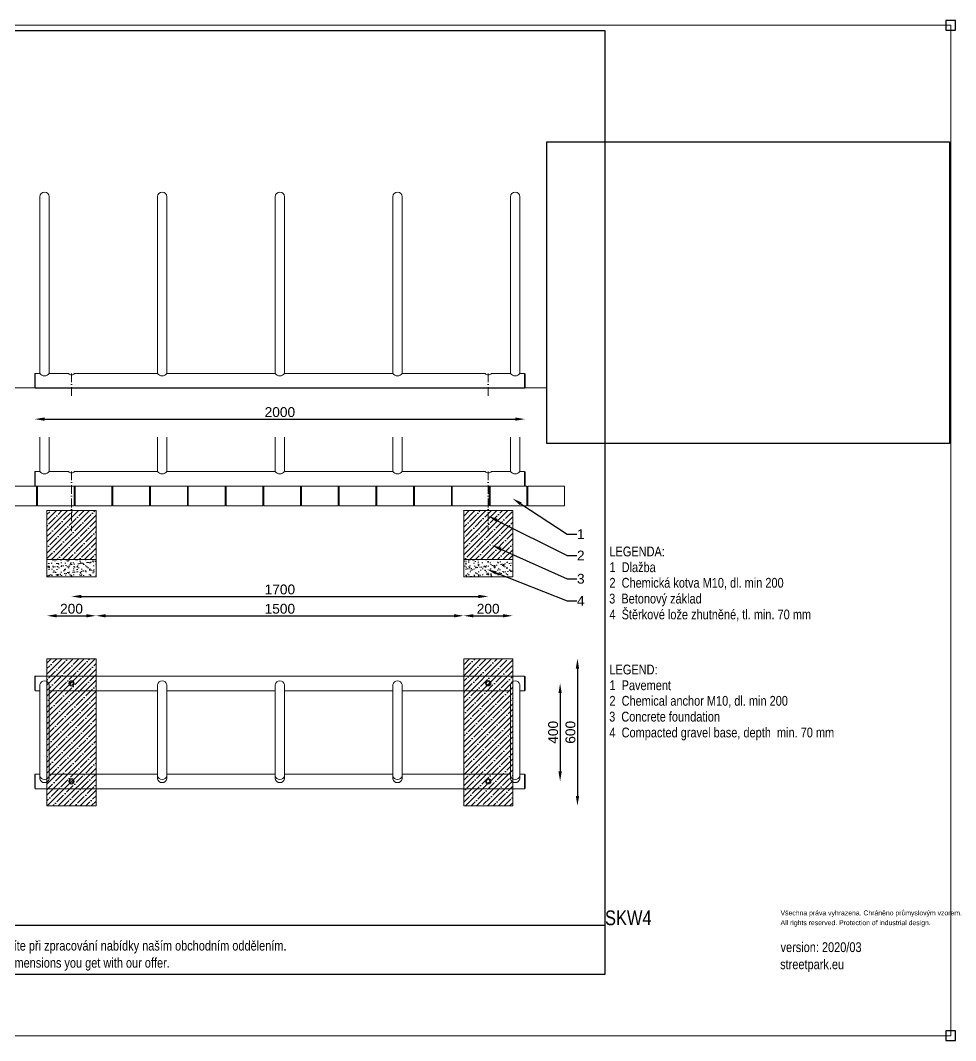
# Model space of a CAD drawing. Header units: millimetres. Extents: x -1411 to 5721, y -19797 to 4144.
# Drawn here: x 1906 to 5721, y -20 to 4144 of the extents above; entities that cross this region are included whole.
import ezdxf
from ezdxf import colors
from ezdxf.entities.mleader import LeaderData, LeaderLine
from ezdxf.math import Vec2, Vec3

# ---------------------------------------------------------------- set-up
doc = ezdxf.new("R2010")
doc.units = ezdxf.units.MM
doc.linetypes.add('ACAD_ISO10W100', pattern=[18.5, 12, -3, 0.5, -3])
doc.linetypes.add('INCONTINUOUS', pattern=[200000.001, 200000, -0.001])
for name, color, linetype in [('KOTY', 3, 'INCONTINUOUS'), ('OBRYSOVA', 7, 'Continuous'), ('OSY', 1, 'ACAD_ISO10W100'), ('POSTAVY ATD', 8, 'Continuous'), ('SRAFY', 30, 'Continuous')]:
    doc.layers.add(name, color=color, linetype=linetype)
doc.layers.add('Nekreslit', color=6, linetype='Continuous', plot=False)
doc.styles.add('SEACAD_Arial', font='arial.ttf', dxfattribs={"width": 0.8})
doc.styles.get("Standard").update_dxf_attribs({"font": 'arial.ttf'})
doc.dimstyles.new('PROFI_CSN', dxfattribs={"dimscale": 0, "dimtxt": 3.5, "dimasz": 3, "dimexe": 1, "dimexo": 0, "dimgap": 1.5, "dimtad": 1, "dimlfac": -1, "dimdsep": 46, "dimtxsty": 'Standard', "dimcen": 0, "dimdle": 1, "dimclrd": 256, "dimclre": 256, "dimclrt": 256, "dimadec": 0, "dimazin": 0, "dimtfac": 0.6, "dimtmove": 0, "dimatfit": 1, "dimfxl": 1, "dimtolj": 1, "dimarcsym": 0})
picture_1 = doc.add_image_def('image1.jpg', size_in_pixel=(800, 600))
pattern_1 = [(37.50000000000001, (0, 0), (-0.8000156479920228, 24.47066186646712), [0, -19.304, 0, -21.59, 0, -20.6375]), (7.499999999999999, (0, 0), (22.47616415690013, 35.84125502841771), [0, -10.414, 0, -17.399, 0, -6.6675]), (327.5, (-15.621, 0), (39.5496185120729, 0.0718592339272881), [0, -6.35, 0, -22.86, 0, -29.845]), (317.5, (-15.621, 0), (38.17782262361486, 11.14646616286081), [0, -3.175, 0, -14.986, 0, -17.145])]
pattern_2 = [(45, (0, 0), (-22.45064030267288, 22.45064030267288), []), (45, (22.45065, 0), (-22.45064030267288, 22.45064030267288), [39.6875, -7.9375, 0, -7.9375])]

# ---------------------------------------------------------------- blocks, each defined once
blk = doc.blocks.new('*D6')
at = {"layer": 'DEFPOINTS', "color": 0, "transparency": 16777216}
for p in [(3714.011490575926, 1943.325613017238), (3914.011490575926, 1943.325613017238), (3914.011490575926, 1713.764740314834)]:
    blk.add_point(p, dxfattribs=at)
at = {"layer": 'KOTY', "color": 7, "lineweight": -2, "transparency": 16777216}
blk.add_line((3754.011490575926, 1713.764740314834), (3874.011490575926, 1713.764740314834), dxfattribs=at)
at = {"layer": 'KOTY', "color": 7, "transparency": 16777216}
for points in [[(3754.011490575926, 1720.431406981501), (3754.011490575926, 1707.098073648167), (3714.011490575926, 1713.764740314834)], [(3874.011490575926, 1720.431406981501), (3874.011490575926, 1707.098073648167), (3914.011490575926, 1713.764740314834)]]:
    blk.add_solid(points, dxfattribs=at)
at = {"layer": 'KOTY', "color": 7, "lineweight": 15, "transparency": 16777216, "insert": (3814.011490575926, 1742.187659823702), "char_height": 40, "attachment_point": 5}
blk.add_mtext('\\A1;200', dxfattribs=at)
blk = doc.blocks.new('*D7')
at = {"layer": 'DEFPOINTS', "color": 0, "transparency": 16777216}
for p in [(2214.312911253779, 1942.897273678322), (3714.011490575926, 1943.325613017238), (3714.011490575926, 1713.764740314834)]:
    blk.add_point(p, dxfattribs=at)
at = {"layer": 'KOTY', "color": 7, "lineweight": -2, "transparency": 16777216}
blk.add_line((2254.312911253779, 1713.764740314834), (3674.011490575926, 1713.764740314834), dxfattribs=at)
at = {"layer": 'KOTY', "color": 7, "transparency": 16777216}
for points in [[(2254.312911253779, 1720.431406981501), (2254.312911253779, 1707.098073648167), (2214.312911253779, 1713.764740314834)], [(3674.011490575926, 1720.431406981501), (3674.011490575926, 1707.098073648167), (3714.011490575926, 1713.764740314834)]]:
    blk.add_solid(points, dxfattribs=at)
at = {"layer": 'KOTY', "color": 7, "lineweight": 15, "transparency": 16777216, "insert": (2964.162200914852, 1742.187659823702), "char_height": 40, "attachment_point": 5}
blk.add_mtext('\\A1;1500', dxfattribs=at)
blk = doc.blocks.new('*D9')
at = {"layer": 'DEFPOINTS', "color": 0, "transparency": 16777216}
for p in [(2014.312911253779, 1942.897273678322), (2214.312911253779, 1942.897273678322), (2214.312911253779, 1713.764740314834)]:
    blk.add_point(p, dxfattribs=at)
at = {"layer": 'KOTY', "color": 7, "lineweight": -2, "transparency": 16777216}
blk.add_line((2054.312911253779, 1713.764740314834), (2174.312911253779, 1713.764740314834), dxfattribs=at)
at = {"layer": 'KOTY', "color": 7, "transparency": 16777216}
for points in [[(2054.312911253779, 1720.431406981501), (2054.312911253779, 1707.098073648167), (2014.312911253779, 1713.764740314834)], [(2174.312911253779, 1720.431406981501), (2174.312911253779, 1707.098073648167), (2214.312911253779, 1713.764740314834)]]:
    blk.add_solid(points, dxfattribs=at)
at = {"layer": 'KOTY', "color": 7, "lineweight": 15, "transparency": 16777216, "insert": (2114.312911253779, 1742.187659823702), "char_height": 40, "attachment_point": 5}
blk.add_mtext('\\A1;200', dxfattribs=at)
blk = doc.blocks.new('*D13')
at = {"layer": 'DEFPOINTS', "color": 0, "transparency": 16777216}
for p in [(2114.312911253779, 2059.611163161218), (3814.312911253808, 2059.611163161238), (3814.312911253808, 1792.590629007974)]:
    blk.add_point(p, dxfattribs=at)
at = {"layer": 'KOTY', "color": 7, "lineweight": -2, "transparency": 16777216}
blk.add_line((2154.312911253779, 1792.590629007974), (3774.312911253808, 1792.590629007974), dxfattribs=at)
at = {"layer": 'KOTY', "color": 7, "transparency": 16777216}
for points in [[(2154.312911253779, 1799.257295674641), (2154.312911253779, 1785.923962341307), (2114.312911253779, 1792.590629007974)], [(3774.312911253808, 1799.257295674641), (3774.312911253808, 1785.923962341307), (3814.312911253808, 1792.590629007974)]]:
    blk.add_solid(points, dxfattribs=at)
at = {"layer": 'KOTY', "color": 7, "lineweight": 15, "transparency": 16777216, "insert": (2964.312911253794, 1821.013548516842), "char_height": 40, "attachment_point": 5}
blk.add_mtext('\\A1;1700', dxfattribs=at)
blk = doc.blocks.new('*D14')
at = {"layer": 'DEFPOINTS', "color": 0, "transparency": 16777216}
for p in [(1964.312911253779, 2644.897273678325), (3964.312911253779, 2644.897273678325), (3964.312911253779, 2516.423459442849)]:
    blk.add_point(p, dxfattribs=at)
at = {"layer": 'KOTY', "color": 7, "lineweight": -2, "transparency": 16777216}
blk.add_line((2004.312911253779, 2516.423459442849), (3924.312911253779, 2516.423459442849), dxfattribs=at)
at = {"layer": 'KOTY', "color": 7, "transparency": 16777216}
for points in [[(2004.312911253779, 2523.090126109515), (2004.312911253779, 2509.756792776182), (1964.312911253779, 2516.423459442849)], [(3924.312911253779, 2523.090126109515), (3924.312911253779, 2509.756792776182), (3964.312911253779, 2516.423459442849)]]:
    blk.add_solid(points, dxfattribs=at)
at = {"layer": 'KOTY', "color": 7, "lineweight": 15, "transparency": 16777216, "insert": (2964.312911253779, 2544.846378951717), "char_height": 40, "attachment_point": 5}
blk.add_mtext('\\A1;2000', dxfattribs=at)
blk = doc.blocks.new('*D15')
at = {"layer": 'DEFPOINTS', "color": 0, "transparency": 16777216}
for p in [(3914.011490575884, 1538.214707272597), (3914.011490575884, 938.214707272597), (4178.105914619944, 938.214707272597)]:
    blk.add_point(p, dxfattribs=at)
at = {"layer": 'KOTY', "color": 7, "lineweight": -2, "transparency": 16777216}
blk.add_line((4178.105914619944, 1498.214707272597), (4178.105914619944, 978.214707272597), dxfattribs=at)
at = {"layer": 'KOTY', "color": 7, "transparency": 16777216}
for points in [[(4171.439247953277, 1498.214707272597), (4184.772581286611, 1498.214707272597), (4178.105914619944, 1538.214707272597)], [(4171.439247953277, 978.214707272597), (4184.772581286611, 978.214707272597), (4178.105914619944, 938.214707272597)]]:
    blk.add_solid(points, dxfattribs=at)
at = {"layer": 'KOTY', "color": 7, "lineweight": 15, "transparency": 16777216, "insert": (4149.682995111076, 1238.214707272596), "char_height": 40, "attachment_point": 5, "rotation": 90}
blk.add_mtext('\\A1;600', dxfattribs=at)
blk = doc.blocks.new('*D16')
at = {"layer": 'DEFPOINTS', "color": 0, "transparency": 16777216}
for p in [(3814.011490575927, 1438.214707272546), (3814.011490575927, 1038.214707272564), (4107.394535102958, 1038.214707272564)]:
    blk.add_point(p, dxfattribs=at)
at = {"layer": 'KOTY', "color": 7, "lineweight": -2, "transparency": 16777216}
blk.add_line((4107.394535102958, 1398.214707272546), (4107.394535102958, 1078.214707272564), dxfattribs=at)
at = {"layer": 'KOTY', "color": 7, "transparency": 16777216}
for points in [[(4100.727868436291, 1398.214707272546), (4114.061201769625, 1398.214707272546), (4107.394535102958, 1438.214707272546)], [(4100.727868436291, 1078.214707272564), (4114.061201769625, 1078.214707272564), (4107.394535102958, 1038.214707272564)]]:
    blk.add_solid(points, dxfattribs=at)
at = {"layer": 'KOTY', "color": 7, "lineweight": 15, "transparency": 16777216, "insert": (4078.971615594089, 1238.214707272554), "char_height": 40, "attachment_point": 5, "rotation": 90}
blk.add_mtext('\\A1;400', dxfattribs=at)
blk = doc.blocks.new('*U17')
at = {"layer": 'POSTAVY ATD', "lineweight": 15}
blk.add_lwpolyline([(-75, -40), (75, -40), (75, 40), (-75, 40)], close=True, dxfattribs=at)
blk = doc.blocks.new('*U18')
at = {"color": 0, "linetype": 'ByBlock', "lineweight": -2, "transparency": 16777216}
for p in [(0, 0), (153.8621068368284, 0), (307.7242136736568, 0), (461.5863205104852, 0), (615.4484273473136, 0), (769.3105341841419, 0), (923.1726410209703, 0), (1077.034747857799, 0), (1230.896854694627, 0), (1384.758961531455, 0), (1538.621068368284, 0), (1692.483175205112, 0), (1846.345282041941, 0), (2000.207388878769, 0), (2154.069495715597, 0), (2307.931602552426, 0), (2461.793709389254, 0), (2615.655816226083, 0), (2769.517923062911, 0), (2923.380029899739, 0)]:
    blk.add_blockref('*U17', p, dxfattribs=at)

msp = doc.modelspace()

# ---------------------------------------------------------------- hatches: boundary and pattern name
at = {"transparency": 33554508}
h = msp.add_hatch(dxfattribs=at)
h.set_pattern_fill('ANSI35', color=9, scale=5)
h.set_pattern_definition(pattern_2)
h.paths.add_polyline_path([(2214.312911253779, 2142.897273678322), (2014.312911253779, 2142.897273678322), (2014.312911253779, 1942.897273678322), (2214.312911253779, 1942.897273678322)])
h.paths.add_polyline_path([(3914.011490575926, 2143.325613017238), (3714.011490575926, 2142.897273678322), (3714.011490575926, 1943.325613017238), (3914.011490575926, 1943.325613017238)])
h = msp.add_hatch(dxfattribs=at)
h.set_pattern_fill('ANSI35', color=9, scale=5)
h.set_pattern_definition(pattern_2)
h.paths.add_polyline_path([(2214.312911253779, 1537.78636793365), (2014.312911253779, 1537.78636793365), (2014.31291125375, 937.7863679336497), (2214.312911253779, 937.7863679336497)])
h.paths.add_polyline_path([(3914.011490575882, 1537.786367933701), (3714.011490575882, 1538.214707272597), (3714.011490575882, 938.2147072725966), (3914.011490575882, 937.7863679337006)])
at = {"layer": 'SRAFY', "lineweight": 15}
h = msp.add_hatch(dxfattribs=at)
h.set_pattern_fill('AR-SAND', color=9, scale=0.5, style=0)
h.set_pattern_definition(pattern_1)
h.paths.add_polyline_path([(2014.312911253779, 1942.897273678322), (2014.312911253779, 1872.897273678322), (2214.39938250179, 1872.897273678322), (2214.406947767544, 1942.897273678322)])
h = msp.add_hatch(dxfattribs=at)
h.set_pattern_fill('AR-SAND', color=9, scale=0.5, style=0)
h.set_pattern_definition(pattern_1)
h.paths.add_polyline_path([(3714.011490575926, 1943.325613017238), (3714.011490575926, 1873.325613017238), (3914.097961823936, 1873.325613017238), (3914.10552708969, 1943.325613017238)])

# ---------------------------------------------------------------- linework, layer by layer
at = {"layer": 'Nekreslit'}
msp.add_line((250.6303277645566, 451.0995227945496), (4290.630327764571, 451.0995227945496), dxfattribs=at)
at = {"layer": 'Nekreslit', "color": 4, "lineweight": 15}
msp.add_lwpolyline([(5700.555520497554, -0.02614733787049772), (-0.007565265754237771, -0.02614733787049772), (-0.007565265754237771, 4123.579318318974), (5700.555520497554, 4123.579318318974)], close=True, dxfattribs=at)
at = {"layer": 'Nekreslit'}
msp.add_lwpolyline([(250.6303277645566, 251.0995227945496), (4290.630327764571, 251.0995227945496), (4290.630327764571, 4101.09952279455), (250.6303277645566, 4101.09952279455)], close=True, dxfattribs=at)
at = {"layer": 'OBRYSOVA', "lineweight": 15}
for p, q in [((1985.312911253779, 2702.897273678325), (1985.312911253779, 3423.897273678325)), ((2023.312911253794, 2702.897273678325), (2023.312911253794, 3423.897273678325)), ((2465.312911253779, 2702.897273678325), (2465.312911253779, 3423.897273678325)), ((2503.312911253794, 2702.897273678325), (2503.312911253794, 3423.897273678325)), ((2945.312911253779, 2702.897273678325), (2945.312911253779, 3423.897273678325)), ((2983.312911253794, 2702.897273678325), (2983.312911253794, 3423.897273678325)), ((3425.312911253779, 2702.897273678325), (3425.312911253779, 3423.897273678325)), ((3463.312911253794, 2702.897273678325), (3463.312911253794, 3423.897273678325)), ((3905.312911253779, 2702.897273678325), (3905.312911253779, 3423.897273678325)), ((3943.312911253794, 2702.897273678325), (3943.312911253794, 3423.897273678325)), ((1964.312911253779, 2700.897273678325), (1966.312911253779, 2702.897273678325)), ((1964.312911253779, 2644.897273678325), (1964.312911253779, 2700.897273678325)), ((1966.312911253779, 2702.897273678325), (1985.312911253779, 2702.897273678325)), ((1966.312911253779, 2702.897273678325), (1966.312911253779, 2642.897273678325)), ((2023.312911253808, 2702.897273678343), (2101.663800613103, 2702.897273678329)), ((2126.962021894484, 2702.897273678323), (2465.31291125375, 2702.897273678343)), ((2503.312911253808, 2702.897273678343), (2945.312911253779, 2702.897273678325)), ((3425.312911253779, 2702.897273678365), (2983.312911253808, 2702.897273678343)), ((3801.663800613132, 2702.897273678347), (3463.312911253808, 2702.897273678343)), ((3905.31291125375, 2702.897273678347), (3826.962021894513, 2702.897273678347)), ((3962.312911253808, 2702.897273678343), (3943.312911253808, 2702.897273678343)), ((3962.312911253779, 2702.897273678325), (3943.312911253779, 2702.897273678325)), ((3962.312911253808, 2702.897273678343), (3943.312911253808, 2702.897273678343)), ((3962.312911253779, 2702.897273678325), (3943.312911253779, 2702.897273678325)), ((3964.312911253779, 2700.897273678325), (3962.312911253779, 2702.897273678325)), ((3962.312911253779, 2702.897273678325), (3962.312911253779, 2642.897273678325)), ((3964.312911253779, 2644.897273678325), (3964.312911253779, 2700.897273678325)), ((1966.312911253779, 2642.897273678325), (1964.312911253779, 2644.897273678325)), ((1966.312911253779, 2642.897273678325), (3962.312911253779, 2642.897273678325)), ((3962.312911253779, 2642.897273678325), (3964.312911253779, 2644.897273678325)), ((1985.312911253779, 2302.897273678325), (1985.312911253779, 2442.897273678325)), ((2023.312911253794, 2302.897273678325), (2023.312911253779, 2442.897273678325)), ((2465.312911253779, 2302.897273678325), (2465.312911253779, 2442.897273678329)), ((2503.312911253794, 2302.897273678325), (2503.312911253794, 2442.897273678329)), ((2945.312911253779, 2302.897273678325), (2945.312911253779, 2442.897273678329)), ((2983.312911253794, 2302.897273678325), (2983.312911253794, 2442.897273678329)), ((3425.312911253779, 2302.897273678325), (3425.312911253779, 2442.897273678329)), ((3463.312911253794, 2302.897273678325), (3463.312911253794, 2442.897273678329)), ((3905.312911253779, 2302.897273678325), (3905.312911253779, 2442.897273678331)), ((3943.312911253794, 2302.897273678325), (3943.312911253794, 2442.897273678331)), ((1964.312911253779, 2300.897273678325), (1966.312911253779, 2302.897273678325)), ((1964.312911253779, 2244.897273678325), (1964.312911253779, 2300.897273678325)), ((1966.312911253779, 2302.897273678325), (1985.312911253779, 2302.897273678325)), ((1966.312911253779, 2302.897273678325), (1966.312911253779, 2242.897273678325)), ((2023.312911253808, 2302.897273678343), (2101.663800617323, 2302.897273678325)), ((2126.962021890264, 2302.897273678325), (2465.312911253779, 2302.897273678314)), ((2503.312911253808, 2302.897273678343), (2945.312911253779, 2302.897273678325)), ((3425.312911253779, 2302.897273678365), (2983.312911253808, 2302.897273678343)), ((3801.663800613132, 2302.897273678347), (3463.312911253808, 2302.897273678343)), ((3905.31291125375, 2302.897273678347), (3826.962021894513, 2302.897273678347)), ((3962.312911253808, 2302.897273678343), (3943.312911253808, 2302.897273678343)), ((3962.312911253779, 2302.897273678325), (3943.312911253779, 2302.897273678325)), ((3962.312911253808, 2302.897273678343), (3943.312911253808, 2302.897273678343)), ((3962.312911253779, 2302.897273678325), (3943.312911253779, 2302.897273678325)), ((3964.312911253779, 2300.897273678325), (3962.312911253779, 2302.897273678325)), ((3962.312911253779, 2302.897273678325), (3962.312911253779, 2242.897273678325)), ((3964.312911253779, 2244.897273678325), (3964.312911253779, 2300.897273678325)), ((1964.312911253779, 2244.897273678325), (1966.312911253779, 2242.897273678325)), ((1966.312911253779, 2242.897273678325), (3962.312911253779, 2242.897273678325)), ((3962.312911253779, 2242.897273678325), (3964.312911253779, 2244.897273678325)), ((1966.312911253779, 1467.786367933608), (1964.312911253779, 1465.786367933608)), ((1964.312911253779, 1465.786367933608), (1964.312911253779, 1409.786367933608)), ((1966.312911253779, 1467.786367933608), (3962.312911253779, 1467.786367933659)), ((1966.312911253779, 1407.786367933608), (1966.312911253779, 1467.786367933608)), ((3962.312911253779, 1467.786367933659), (3964.312911253779, 1465.786367933659)), ((3962.312911253779, 1407.786367933659), (3962.312911253779, 1467.786367933659)), ((3964.312911253779, 1465.786367933659), (3964.312911253779, 1409.786367933659)), ((1985.312911253779, 1432.786367933721), (1985.312911253721, 1047.786367933653)), ((2023.312911253794, 1432.78636793367), (2023.312911253808, 1047.786367933653)), ((2465.31291125375, 1432.786367933571), (2465.312911253721, 1047.786367933642)), ((2503.312911253823, 1432.786367933568), (2503.312911253808, 1047.786367933642)), ((2945.31291125375, 1432.786367933582), (2945.312911253721, 1047.786367933653)), ((2983.312911253823, 1432.786367933579), (2983.312911253808, 1047.786367933653)), ((3425.312911253779, 1432.786367933761), (3425.312911253721, 1047.786367933693)), ((3463.312911253823, 1432.786367933619), (3463.312911253808, 1047.786367933693)), ((3905.31291125375, 1432.786367933601), (3905.312911253735, 1047.786367933671)), ((3943.312911253823, 1432.786367933597), (3943.312911253823, 1047.786367933671)), ((1964.312911253779, 1409.786367933608), (1966.312911253779, 1407.786367933608)), ((1966.312911253779, 1407.786367933608), (1985.312911253779, 1407.786367933608)), ((2023.312911253808, 1407.786367933581), (2465.312911253779, 1407.786367933619)), ((2503.312911253808, 1407.78636793359), (2945.312911253779, 1407.786367933608)), ((3425.312911253779, 1407.786367933568), (2983.312911253808, 1407.78636793359)), ((3905.312911253779, 1407.78636793359), (3463.312911253808, 1407.78636793359)), ((3962.312911253808, 1407.786367933641), (3943.312911253808, 1407.786367933641)), ((3962.312911253779, 1407.786367933659), (3943.312911253779, 1407.786367933659)), ((3964.312911253779, 1409.786367933659), (3962.312911253779, 1407.786367933659)), ((1964.312911253779, 1065.786367933608), (1966.312911253779, 1067.786367933608)), ((1964.312911253779, 1009.786367933608), (1964.312911253779, 1065.786367933608)), ((1966.312911253779, 1067.786367933608), (1985.312911253779, 1067.786367933608)), ((1966.312911253779, 1067.786367933608), (1966.312911253779, 1007.786367933608)), ((2023.312911253808, 1067.786367933635), (2465.312911253779, 1067.786367933597)), ((2503.312911253808, 1067.786367933626), (2945.312911253779, 1067.786367933608)), ((3425.312911253779, 1067.786367933648), (2983.312911253808, 1067.786367933626)), ((3905.312911253779, 1067.786367933626), (3463.312911253808, 1067.786367933626)), ((3962.312911253808, 1067.786367933677), (3943.312911253808, 1067.786367933677)), ((3962.312911253779, 1067.786367933659), (3943.312911253779, 1067.786367933659)), ((3964.312911253779, 1065.786367933659), (3962.312911253779, 1067.786367933659)), ((3962.312911253779, 1067.786367933659), (3962.312911253779, 1007.786367933659)), ((3964.312911253779, 1009.786367933659), (3964.312911253779, 1065.786367933659)), ((1966.312911253779, 1007.786367933608), (1964.312911253779, 1009.786367933608)), ((1966.312911253779, 1007.786367933608), (3962.312911253728, 1007.786367933608)), ((3962.312911253779, 1007.786367933659), (3964.312911253779, 1009.786367933659))]:
    msp.add_line(p, q, dxfattribs=at)
at = {"layer": 'OBRYSOVA'}
for points in [[(5680.555520497554, 4103.579318318978), (5720.555520497554, 4103.579318318978), (5720.555520497554, 4143.579318318978), (5680.555520497554, 4143.579318318978)], [(5680.555520497554, 4103.579318318978), (5720.555520497554, 4103.579318318978), (5720.555520497554, 4143.579318318978), (5680.555520497554, 4143.579318318978)], [(5680.555520497554, -20.02614733786686), (5720.555520497554, -20.02614733786686), (5720.555520497554, 19.97385266213314), (5680.555520497554, 19.97385266213314)]]:
    msp.add_lwpolyline(points, close=True, dxfattribs=at)
at = {"layer": 'OBRYSOVA', "lineweight": 15}
for centre, radius in [((2114.312911253779, 1437.78636793365), 11), ((2114.312911253779, 1437.78636793365), 7), ((3814.011490575926, 1438.214707272546), 11), ((3814.011490575926, 1438.214707272546), 7), ((2114.312911253779, 1037.786367933566), 11), ((2114.312911253779, 1037.786367933566), 7), ((3814.011490575926, 1038.214707272564), 11), ((3814.011490575926, 1038.214707272564), 7)]:
    msp.add_circle(centre, radius, dxfattribs=at)
for centre, radius, start, end in [((2004.312911253779, 3423.897273678325), 19, 0, 180), ((2484.312911253779, 3423.897273678325), 19, 0, 180), ((2964.312911253779, 3423.897273678325), 19, 0, 180), ((3444.312911253779, 3423.897273678325), 19, 0, 180), ((3924.312911253779, 3423.897273678325), 19, 0, 180), ((2004.312911253779, 2715.947273678328), 23.05000000000765, 214.4829187977832, 325.5170812022168), ((2114.312911253794, 2713.230607011676), 16.33333333335814, 219.2461329590897, 320.7538670409103), ((2484.312911253779, 2715.947273678328), 23.05000000000765, 214.4829187977832, 325.5170812022168), ((2964.312911253779, 2715.947273678328), 23.05000000000765, 214.4829187977832, 325.5170812022168), ((3444.312911253779, 2715.947273678328), 23.05000000000765, 214.4829187977832, 325.5170812022168), ((3814.312911253823, 2713.230607011697), 16.33333333335814, 219.2461329590897, 320.7538670409103), ((3924.312911253779, 2715.947273678328), 23.05000000000765, 214.4829187977832, 325.5170812022168), ((2004.312911253779, 2315.947273678328), 23.05000000000765, 214.4829187977832, 325.5170812022168), ((2114.312911253794, 2313.230607011676), 16.33333333335814, 219.2461329590897, 320.7538670409103), ((2484.312911253779, 2315.947273678328), 23.05000000000765, 214.4829187977832, 325.5170812022168), ((2964.312911253779, 2315.947273678328), 23.05000000000765, 214.4829187977832, 325.5170812022168), ((3444.312911253779, 2315.947273678328), 23.05000000000765, 214.4829187977832, 325.5170812022168), ((3814.312911253823, 2313.230607011697), 16.33333333335814, 219.2461329590897, 320.7538670409103), ((3924.312911253779, 2315.947273678328), 23.05000000000765, 214.4829187977832, 325.5170812022168), ((2004.312911253779, 1428.253034600255), 19.53333333336692, 13.41967361539723, 166.5803263845023), ((2484.312911253779, 1428.253034600244), 19.53333333336692, 13.41967361539723, 166.5803263845023), ((2964.312911253779, 1428.253034600255), 19.53333333336692, 13.41967361539723, 166.5803263845023), ((3444.312911253779, 1428.253034600295), 19.53333333336692, 13.41967361539723, 166.5803263845023), ((3924.312911253779, 1428.253034600273), 19.53333333336692, 13.41967361539723, 166.5803263845023), ((2004.312911253779, 1064.894681976233), 19.53333333336692, 193.4196736153972, 346.5803263846028), ((2004.312911253779, 1052.319701266961), 19.53333333336692, 193.4196736153972, 346.5803263846028), ((2484.312911253779, 1064.894681976222), 19.53333333336692, 193.4196736153972, 346.5803263846028), ((2484.312911253779, 1052.31970126695), 19.53333333336692, 193.4196736153972, 346.5803263846028), ((2964.312911253779, 1064.894681976233), 19.53333333336692, 193.4196736153972, 346.5803263846028), ((2964.312911253779, 1052.319701266961), 19.53333333336692, 193.4196736153972, 346.5803263846028), ((3444.312911253779, 1064.894681976273), 19.53333333336692, 193.4196736153972, 346.5803263846028), ((3444.312911253779, 1052.319701267001), 19.53333333336692, 193.4196736153972, 346.5803263846028), ((3924.312911253779, 1064.894681976251), 19.53333333336692, 193.4196736153972, 346.5803263846028), ((3924.312911253779, 1052.319701266979), 19.53333333336692, 193.4196736153972, 346.5803263846028)]:
    msp.add_arc(centre, radius, start, end, dxfattribs=at)
at = {"layer": 'OSY', "color": 0, "lineweight": 15, "ltscale": 3}
for p, q in [((2114.312911253779, 2702.897273678325), (2114.312911253779, 2611.278378898622)), ((3814.312911253808, 2702.897273678343), (3814.312911253808, 2611.278378898642)), ((3814.312911253808, 2702.897273678343), (3814.312911253808, 2611.278378898642)), ((2114.312911253779, 2302.897273678325), (2114.312911253779, 2059.611163161218)), ((3814.312911253808, 2302.897273678343), (3814.312911253808, 2059.611163161238))]:
    msp.add_line(p, q, dxfattribs=at)
at = {"layer": 'POSTAVY ATD', "color": 9, "lineweight": 15}
for p, q in [((-0.007565265754237771, 2643.897273678323), (4053.831677948939, 2643.897273678328)), ((2014.312911253779, 1942.897273678322), (2014.312911253779, 1872.897273678322)), ((2214.30908250179, 1872.897273678322), (2214.316647767544, 1942.897273678322)), ((3714.011490575926, 1943.325613017238), (3714.011490575926, 1873.325613017238)), ((3914.007661823936, 1873.325613017238), (3914.015227089691, 1943.325613017238)), ((2014.312911253779, 1872.897273678322), (2214.312865134667, 1872.897273678322)), ((3714.011490575926, 1873.325613017238), (3914.011444456813, 1873.325613017238))]:
    msp.add_line(p, q, dxfattribs=at)
for points in [[(2014.312911253779, 1942.897273678322), (2214.312911253779, 1942.897273678322), (2214.312911253779, 2142.897273678322), (2014.312911253779, 2142.897273678322)], [(3714.011490575926, 1943.325613017238), (3914.011490575926, 1943.325613017238), (3914.011490575926, 2143.325613017238), (3714.011490575926, 2143.325613017238)], [(2014.312911253779, 1537.78636793365), (2214.312911253779, 1537.78636793365), (2214.312911253779, 937.7863679336497), (2014.31291125375, 937.7863679336497)], [(3714.011490575882, 1538.214707272597), (3914.011490575882, 1538.214707272597), (3914.011490575882, 938.2147072725966), (3714.011490575882, 938.2147072725966)]]:
    msp.add_lwpolyline(points, close=True, dxfattribs=at)

# ---------------------------------------------------------------- block references
msp.add_blockref('*U18', (1127.048452191428, 2202.87660279543))

# ---------------------------------------------------------------- texts
at = {"style": 'SEACAD_Arial', "width": 0.8}
for s, height, p in [('LEGENDA:', 40, (4308.620062416252, 1956.177952311684)), ('1  Dlažba', 40, (4308.620062416252, 1891.921472093403)), ('2  Chemická kotva M10, dl. min 200', 40, (4308.620062416252, 1828.373355836107)), ('3  Betonový základ', 40, (4307.435508482908, 1763.863591275012)), ('4  Štěrkové lože zhutněné, tl. min. 70 mm', 40, (4308.620062416252, 1699.15203143856)), ('LEGEND:', 40, (4308.620062416252, 1474.459940522921)), ('1  Pavement', 40, (4308.620062416252, 1410.20346030464)), ('2  Chemical anchor M10, dl. min 200', 40, (4308.620062416252, 1346.655344047344)), ('3  Concrete foundation', 40, (4307.435508482908, 1282.14557948625)), ('4  Compacted gravel base, depth  min. 70 mm', 40, (4308.620062416252, 1217.434019649797)), ('SKW4', 60, (4290.523373737378, 451.0995227945496)), ('Všechna práva vyhrazena. Chráněno průmyslovým vzorem.', 20, (5006.539736065977, 491.0995227945496)), ('All rights reserved. Protection of industrial design.', 20, (5006.539736065977, 451.0995227945496)), ('Rozměry výrobků, základů a kotvení jsou pouze orientační. Přesné rozměry obdržíte při zpracování nabídky naším obchodním oddělením.', 39.99820820429695, (256.0585751966064, 347.4436869134297)), ('version: 2020/03', 39.99993797590681, (5006.539736065977, 341.2950435743369)), ('Dimensions of products, fundations and anchors are informative only. The exact dimensions you get with our offer.', 39.99820820429695, (254.4430343291388, 277.559876542553)), ('streetpark.eu', 39.99993797590681, (5004.924125332465, 271.408210992302))]:
    msp.add_text(s, height=height, dxfattribs=at).set_placement(p)

# ---------------------------------------------------------------- dimensions: what is measured, and where the dimension line sits
at = {"layer": 'KOTY', "lineweight": 15}
dim = msp.add_linear_dim(base=(3964.312911253779, 2516.423459442849), p1=(1964.312911253779, 2644.897273678325), p2=(3964.312911253779, 2644.897273678325), dimstyle='PROFI_CSN', override={"dimscale": 1, "dimtxt": 40, "dimasz": 40, "dimgap": 8, "dimdec": 0, "dimlfac": 1, "dimrnd": 1, "dimse1": 1, "dimse2": 1, "dimclrd": 7, "dimclre": 3, "dimclrt": 7, "dimtdec": 0}, dxfattribs=at)
dim.commit()
dim.dimension.update_dxf_attribs({"geometry": '*D14', "text_midpoint": (2964.312911253779, 2544.846378951717)})
for base, p1, p2, picture, middle in [((3814.312911253808, 1792.590629007974), (2114.312911253779, 2059.611163161218), (3814.312911253808, 2059.611163161238), '*D13', (2964.312911253794, 1792.590629007974)), ((2214.312911253779, 1713.764740314834), (2014.312911253779, 1942.897273678322), (2214.312911253779, 1942.897273678322), '*D9', (2114.312911253779, 1713.764740314834)), ((3714.011490575926, 1713.764740314834), (2214.312911253779, 1942.897273678322), (3714.011490575926, 1943.325613017238), '*D7', (2964.162200914852, 1713.764740314834)), ((3914.011490575926, 1713.764740314834), (3714.011490575926, 1943.325613017238), (3914.011490575926, 1943.325613017238), '*D6', (3814.011490575926, 1713.764740314834))]:
    dim = msp.add_linear_dim(base=base, p1=p1, p2=p2, dimstyle='PROFI_CSN', override={"dimscale": 1, "dimtxt": 40, "dimasz": 40, "dimgap": 8, "dimdec": 0, "dimlfac": 1, "dimrnd": 1, "dimse1": 1, "dimse2": 1, "dimclrd": 7, "dimclre": 3, "dimclrt": 7, "dimtdec": 0}, dxfattribs=at)
    dim.commit()
    dim.dimension.update_dxf_attribs({"geometry": picture, "text_midpoint": middle, "dimtype": 160})
for base, p1, p2, picture, middle in [((4178.105914619944, 938.214707272597), (3914.011490575882, 1538.214707272597), (3914.011490575882, 938.2147072725966), '*D15', (4149.682995111076, 1238.214707272596)), ((4107.394535102958, 1038.214707272564), (3814.011490575926, 1438.214707272546), (3814.011490575926, 1038.214707272564), '*D16', (4078.971615594089, 1238.214707272554))]:
    dim = msp.add_linear_dim(base=base, p1=p1, p2=p2, angle=90, dimstyle='PROFI_CSN', override={"dimscale": 1, "dimtxt": 40, "dimasz": 40, "dimgap": 8, "dimdec": 0, "dimlfac": 1, "dimrnd": 10, "dimse1": 1, "dimse2": 1, "dimclrd": 7, "dimclre": 3, "dimclrt": 7, "dimtdec": 0}, dxfattribs=at)
    dim.commit()
    dim.dimension.update_dxf_attribs({"geometry": picture, "text_midpoint": middle})

# ---------------------------------------------------------------- pictures from other files: only their frames are drawn
at = {"color": 7, "true_color": 0xffffff}
image = msp.add_image(picture_1, insert=(4053.83167794894, 2416.796109450777), size_in_units=(1641.7367729491073, 1231.3025797118305), dxfattribs=at)
image.dxf.flags = 7

# ---------------------------------------------------------------- leaders
at = {"layer": 'KOTY', "color": 0, "lineweight": 15}
ml = msp.add_multileader_mtext('Standard', dxfattribs=at)
ml.set_content('1')
ml.set_leader_properties()
ml.build(insert=Vec2(0, 0))
ml.multileader.update_dxf_attribs({"text_right_attachment_type": 6, "dogleg_length": 40, "arrow_head_size": 40})
ctx = ml.context
ctx.base_point, ctx.char_height, ctx.arrow_head_size, ctx.landing_gap_size, ctx.plane_origin = Vec3(4176.146373316507, 2047.139263129575), 40, 40, 0.09, Vec3(4213.452975523247, 1956.25911321529)
ctx.right_attachment = 6
notes = []
notes.append((ctx, [(0, (1, 1, 0), (4136.146373316507, 2047.139263129575), (1, 0), 40, [(0, [(3913.413862225549, 2192.464797028613)], 0, [])])]))
ctx.mtext.insert, ctx.mtext.flow_direction = Vec3(4176.236373316508, 2067.139263129575), 5
ml = msp.add_multileader_mtext('Standard', dxfattribs=at)
ml.set_content('2')
ml.set_leader_properties()
ml.build(insert=Vec2(0, 0))
ml.multileader.update_dxf_attribs({"text_right_attachment_type": 6, "dogleg_length": 40, "arrow_head_size": 40})
ctx = ml.context
ctx.base_point, ctx.char_height, ctx.arrow_head_size, ctx.landing_gap_size, ctx.plane_origin = Vec3(4176.001610802887, 1959.762424265828), 40, 40, 0.09, Vec3(4134.374581989698, 1630.514156123389)
ctx.right_attachment = 6
notes.append((ctx, [(0, (1, 1, 0), (4136.001610802887, 1959.762424265828), (1, 0), 40, [(0, [(3813.822883923509, 2121.140797591564)], 0, [])])]))
ctx.mtext.insert, ctx.mtext.flow_direction = Vec3(4176.091610802887, 1979.762424265828), 5
ml = msp.add_multileader_mtext('Standard', dxfattribs=at)
ml.set_content('3')
ml.set_leader_properties()
ml.build(insert=Vec2(0, 0))
ml.multileader.update_dxf_attribs({"text_right_attachment_type": 6, "dogleg_length": 40, "arrow_head_size": 40})
ctx = ml.context
ctx.base_point, ctx.char_height, ctx.arrow_head_size, ctx.landing_gap_size, ctx.plane_origin = Vec3(4176.116308452714, 1864.531681142282), 40, 40, 0.09, Vec3(4135.003921654625, 1479.511659025889)
ctx.right_attachment = 6
notes.append((ctx, [(0, (1, 1, 0), (4136.116308452714, 1864.531681142282), (1, 0), 40, [(0, [(3829.378254794268, 2001.87197460841)], 0, [])])]))
ctx.mtext.insert, ctx.mtext.width, ctx.mtext.flow_direction = Vec3(4176.206308452714, 1884.886387827139), 26.49386084583902, 5
ml = msp.add_multileader_mtext('Standard', dxfattribs=at)
ml.set_content('4')
ml.set_leader_properties()
ml.build(insert=Vec2(0, 0))
ml.multileader.update_dxf_attribs({"text_right_attachment_type": 6, "dogleg_length": 40, "arrow_head_size": 40})
ctx = ml.context
ctx.base_point, ctx.char_height, ctx.arrow_head_size, ctx.landing_gap_size, ctx.plane_origin = Vec3(4176.028719742164, 1774.448546919455), 40, 40, 0.09, Vec3(4132.923079197626, 1558.77961658954)
ctx.right_attachment = 6
notes.append((ctx, [(0, (1, 1, 0), (4136.028719742164, 1774.448546919455), (1, 0), 40, [(0, [(3809.062043437501, 1903.481842907073)], 0, [])])]))
ctx.mtext.insert, ctx.mtext.flow_direction = Vec3(4176.118719742164, 1794.448546919455), 5
for ctx, leaders in notes:
    for number, flags, end, landing, length, lines in leaders:
        leader = LeaderData()
        leader.index, (leader.has_last_leader_line, leader.has_dogleg_vector, leader.attachment_direction) = number, flags
        leader.last_leader_point, leader.dogleg_vector, leader.dogleg_length = Vec3(end), Vec3(landing), length
        for number, points, colour, breaks in lines:
            line = LeaderLine()
            line.index, line.vertices, line.color, line.breaks = number, Vec3.list(points), colors.encode_raw_color(colour), breaks
            leader.lines.append(line)
        ctx.leaders.append(leader)

doc.saveas('drawing.dxf')
